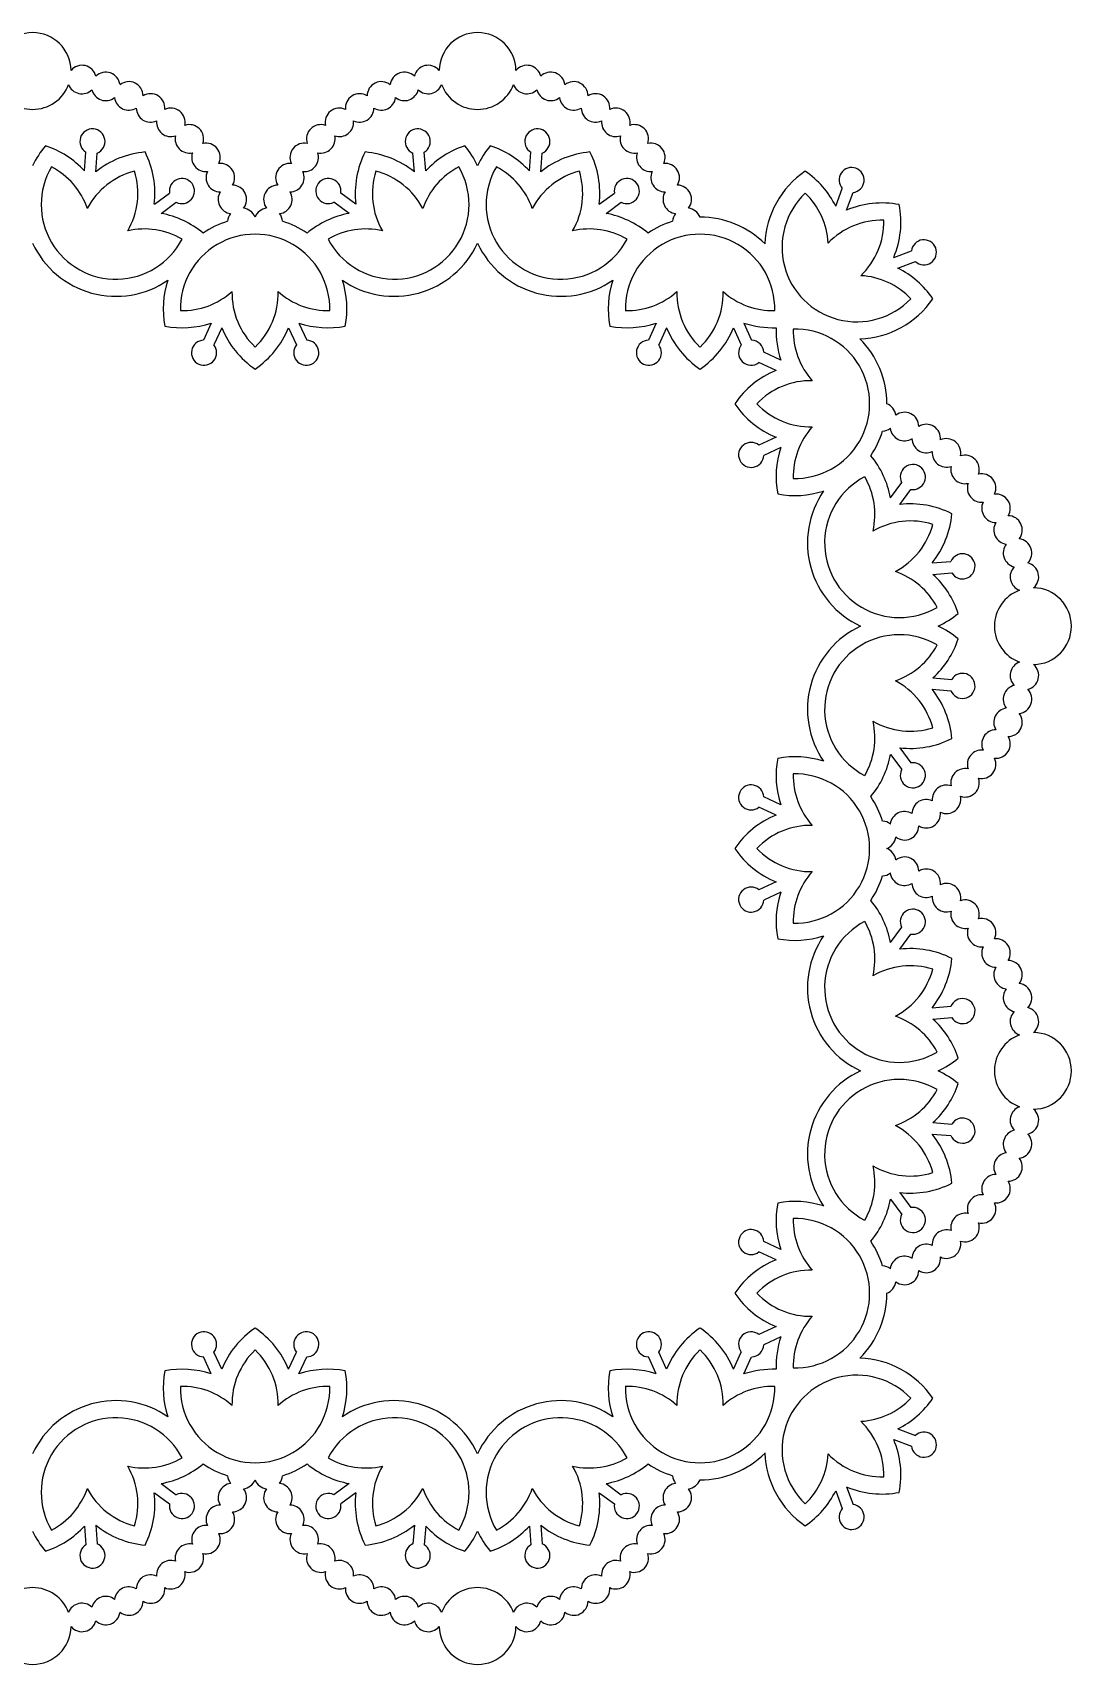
# Model space of a CAD drawing. Extents: x -216 to 463, y -122 to 229.
# Drawn here: x -34.2 to 147.8, y -121.3 to 164.6 of the extents above; entities that cross this region are included whole.
import ezdxf

# ---------------------------------------------------------------- set-up
doc = ezdxf.new("R2010")
doc.units = 0
doc.layers.get('0').update_dxf_attribs({"linetype": 'CONTINUOUS'})

msp = doc.modelspace()

# ---------------------------------------------------------------- linework, layer by layer
for p, q in [((-25.09, 140.37), (-24.84, 143.66)), ((-23.09, 140.22), (-22.84, 143.51)), ((32.7, 140.22), (32.45, 143.51)), ((34.69, 140.37), (34.44, 143.66)), ((52.84, 140.37), (53.1, 143.66)), ((54.84, 140.22), (55.09, 143.51)), ((106.51, 134.2), (107.66, 137.29)), ((-12.85, 134.54), (-10.19, 136.5)), ((-11.67, 132.93), (-9.01, 134.89)), ((21.27, 132.93), (18.61, 134.89)), ((22.46, 134.54), (19.8, 136.5)), ((65.08, 134.54), (67.74, 136.5)), ((66.27, 132.93), (68.92, 134.89)), ((108.39, 133.5), (109.54, 136.59)), ((116.67, 125.22), (119.76, 126.37)), ((117.36, 123.35), (120.46, 124.49)), ((-2.87, 113.72), (-4.25, 110.72)), ((-1.05, 112.89), (-2.43, 109.89)), ((10.66, 112.89), (12.03, 109.89)), ((12.47, 113.72), (13.85, 110.72)), ((75.06, 113.72), (73.69, 110.72)), ((76.88, 112.89), (75.51, 109.89)), ((88.59, 112.89), (89.97, 109.89)), ((90.41, 113.72), (91.78, 110.72)), ((96.06, 105.42), (93.06, 106.8)), ((96.89, 107.24), (93.89, 108.62)), ((96.06, 93.71), (93.06, 92.34)), ((96.89, 91.9), (93.89, 90.52)), ((116.1, 83.1), (118.06, 85.76)), ((117.71, 81.91), (119.67, 84.57)), ((123.38, 71.67), (126.68, 71.92)), ((123.54, 69.68), (126.83, 69.93)), ((123.54, 51.52), (126.83, 51.27)), ((123.38, 49.53), (126.68, 49.28)), ((116.1, 38.1), (118.06, 35.45)), ((117.71, 39.29), (119.67, 36.63)), ((96.06, 27.49), (93.06, 28.86)), ((96.89, 29.31), (93.89, 30.68)), ((96.06, 15.78), (93.06, 14.4)), ((96.89, 13.96), (93.89, 12.59)), ((116.1, 5.16), (118.06, 7.82)), ((117.71, 3.98), (119.67, 6.64)), ((123.38, -6.26), (126.68, -6.01)), ((123.54, -8.26), (126.83, -8)), ((123.38, -28.4), (126.68, -28.65)), ((123.54, -26.41), (126.83, -26.66)), ((116.1, -39.83), (118.06, -42.49)), ((117.71, -38.64), (119.67, -41.3)), ((96.89, -48.63), (93.89, -47.25)), ((96.06, -50.45), (93.06, -49.07)), ((96.06, -62.15), (93.06, -63.53)), ((96.89, -63.97), (93.89, -65.35)), ((-2.87, -70.45), (-4.25, -67.45)), ((-1.05, -69.62), (-2.43, -66.62)), ((10.66, -69.62), (12.03, -66.62)), ((12.47, -70.45), (13.85, -67.45)), ((75.06, -70.45), (73.69, -67.45)), ((76.88, -69.62), (75.51, -66.62)), ((88.59, -69.62), (89.97, -66.62)), ((90.41, -70.45), (91.78, -67.45)), ((116.67, -81.95), (119.76, -83.1)), ((117.36, -80.08), (120.46, -81.23)), ((-12.85, -91.27), (-10.19, -93.23)), ((-11.67, -89.66), (-9.01, -91.62)), ((21.27, -89.66), (18.61, -91.62)), ((22.46, -91.27), (19.8, -93.23)), ((65.08, -91.27), (67.74, -93.23)), ((66.27, -89.66), (68.92, -91.62)), ((106.51, -90.93), (107.66, -94.02)), ((108.39, -90.23), (109.54, -93.33)), ((-25.09, -97.1), (-24.84, -100.39)), ((-23.09, -96.95), (-22.84, -100.24)), ((32.7, -96.95), (32.45, -100.24)), ((34.69, -97.1), (34.44, -100.39)), ((52.84, -97.1), (53.1, -100.39)), ((54.84, -96.95), (55.09, -100.24))]:
    msp.add_line(p, q)
for centre, radius, start, end in [((-34.16, 157.88), 6.73, 0.9761, 179.0239), ((43.77, 157.88), 6.73, 0.9761, 179.0239), ((-25.53, 156.39), 2.5, 13.3757, 139.9709), ((-21.34, 155.19), 2.5, 6.9471, 134.4815), ((30.95, 155.19), 2.5, 45.5185, 173.0529), ((35.13, 156.39), 2.5, 40.0291, 166.6243), ((52.41, 156.39), 2.5, 13.3757, 139.9709), ((56.59, 155.19), 2.5, 6.9471, 134.4815), ((-34.16, 157.88), 6.73, 200.5892, 339.4108), ((-25.53, 156.39), 2.5, 200.416, 314.4815), ((-21.34, 155.19), 2.5, 193.3757, 308.0529), ((-17.32, 153.52), 2.5, 0.5185, 128.0529), ((26.92, 153.52), 2.5, 51.9471, 179.4815), ((30.95, 155.19), 2.5, 231.9471, 346.6243), ((35.13, 156.39), 2.5, 225.5185, 339.584), ((43.77, 157.88), 6.73, 200.5892, 339.4108), ((52.41, 156.39), 2.5, 200.416, 314.4815), ((56.59, 155.19), 2.5, 193.3757, 308.0529), ((60.62, 153.52), 2.5, 0.5185, 128.0529), ((-17.32, 153.52), 2.5, 186.9471, 301.6243), ((-13.51, 151.41), 2.5, 354.09, 121.6243), ((23.11, 151.41), 2.5, 58.3757, 185.91), ((26.92, 153.52), 2.5, 238.3757, 353.0529), ((60.62, 153.52), 2.5, 186.9471, 301.6243), ((64.43, 151.41), 2.5, 354.09, 121.6243), ((-13.51, 151.41), 2.5, 180.5185, 295.1957), ((-9.96, 148.89), 2.5, 174.09, 288.7672), ((-9.96, 148.89), 2.5, 347.6614, 115.1957), ((19.56, 148.89), 2.5, 64.8043, 192.3386), ((19.56, 148.89), 2.5, 251.2328, 5.91), ((23.11, 151.41), 2.5, 244.8043, 359.4815), ((64.43, 151.41), 2.5, 180.5185, 295.1957), ((67.98, 148.89), 2.5, 174.09, 288.7672), ((67.98, 148.89), 2.5, 347.6614, 115.1957), ((-23.69, 145.54), 2.2, 292.6704, 238.5867), ((-6.71, 145.99), 2.5, 167.6614, 282.3386), ((-6.71, 145.99), 2.5, 341.2328, 108.7672), ((16.31, 145.99), 2.5, 71.2328, 198.7672), ((16.31, 145.99), 2.5, 257.6614, 12.3386), ((33.29, 145.54), 2.2, 301.4133, 247.3296), ((54.24, 145.54), 2.2, 292.6704, 238.5867), ((71.22, 145.99), 2.5, 167.6614, 282.3386), ((71.22, 145.99), 2.5, 341.2328, 108.7672), ((-19.58, 134.49), 16.09, 140.1796, 155.0613), ((-36.95, 129.5), 16.09, 42.4838, 71.8204), ((-13.02, 127.67), 16.09, 95.1796, 128.7733), ((-28.83, 136.44), 16.09, 353.2267, 26.8204), ((-3.81, 142.75), 2.5, 161.2328, 275.91), ((-3.81, 142.75), 2.5, 334.8043, 102.3386), ((13.41, 142.75), 2.5, 77.6614, 205.1957), ((13.41, 142.75), 2.5, 264.09, 18.7672), ((38.43, 136.44), 16.09, 153.1796, 186.7733), ((22.62, 127.67), 16.09, 51.2267, 84.8204), ((46.56, 129.5), 16.09, 108.1796, 137.5162), ((29.18, 134.49), 16.09, 24.9387, 39.8204), ((58.36, 134.49), 16.09, 140.1796, 155.0613), ((40.98, 129.5), 16.09, 42.4838, 71.8204), ((64.91, 127.67), 16.09, 95.1796, 128.7733), ((49.1, 136.44), 16.09, 353.2267, 26.8204), ((74.12, 142.75), 2.5, 161.2328, 275.91), ((74.12, 142.75), 2.5, 334.8043, 102.3386), ((-19.58, 134.49), 13.09, 149.675, 332.325), ((-36.95, 129.5), 13.09, 19.136, 62.3251), ((-13.02, 127.67), 13.09, 104.675, 152.1211), ((-28.83, 136.44), 13.09, 329.8788, 17.3251), ((-1.29, 139.19), 2.5, 154.8043, 269.4815), ((-1.29, 139.19), 2.5, 328.3757, 95.91), ((10.89, 139.19), 2.5, 84.09, 211.6243), ((10.89, 139.19), 2.5, 270.5185, 25.1957), ((29.18, 134.49), 13.09, 207.675, 30.325), ((38.43, 136.44), 13.09, 162.6749, 210.1212), ((22.62, 127.67), 13.09, 27.8789, 75.325), ((46.56, 129.5), 13.09, 117.6749, 160.864), ((58.36, 134.49), 13.09, 149.675, 332.325), ((40.98, 129.5), 13.09, 19.136, 62.3251), ((64.91, 127.67), 13.09, 104.675, 152.1211), ((49.1, 136.44), 13.09, 329.8788, 17.3251), ((76.64, 139.19), 2.5, 154.8043, 269.4815), ((76.64, 139.19), 2.5, 328.3757, 95.91), ((110.19, 127.02), 16.09, 124.1796, 178.0388), ((92.11, 127.02), 16.09, 26.4838, 55.8204), ((109.28, 138.78), 2.2, 276.6704, 222.5867), ((-8.02, 136.85), 2.2, 243.4133, 189.3296), ((0.82, 135.38), 2.5, 321.9471, 89.4815), ((8.79, 135.38), 2.5, 90.5185, 218.0529), ((17.63, 136.85), 2.2, 350.6704, 296.5867), ((69.91, 136.85), 2.2, 243.4133, 189.3296), ((78.75, 135.38), 2.5, 321.9471, 89.4815), ((0.82, 135.38), 2.5, 148.3757, 263.0529), ((8.79, 135.38), 2.5, 276.9471, 31.6243), ((78.75, 135.38), 2.5, 148.3757, 263.0529), ((110.19, 127.02), 13.09, 133.675, 316.325), ((92.11, 127.02), 13.09, 3.136, 46.3251), ((114.62, 118.67), 16.09, 79.1796, 112.7733), ((101.83, 131.45), 16.09, 337.2267, 10.8204), ((-14.6, 117.11), 16.09, 50.1796, 79.5162), ((4.8, 116.2), 16.09, 107.4048, 124.426), ((2.48, 131.36), 2.5, 141.9471, 175.7379), ((2.48, 131.36), 2.5, 21.9363, 83.0529), ((7.12, 131.36), 2.5, 96.9471, 158.0637), ((7.12, 131.36), 2.5, 4.2621, 38.0529), ((4.8, 116.2), 16.09, 55.574, 72.5952), ((24.2, 117.11), 16.09, 100.4838, 129.8204), ((63.34, 117.11), 16.09, 50.1796, 79.5162), ((82.74, 116.2), 16.09, 107.4048, 124.426), ((80.42, 131.36), 2.5, 141.9471, 175.7379), ((80.42, 131.36), 2.5, 21.6504, 83.0529), ((82.74, 116.2), 16.09, 45, 89.9835), ((114.62, 118.67), 13.09, 88.675, 136.1211), ((101.83, 131.45), 13.09, 313.8788, 1.3251), ((-14.6, 117.11), 13.09, 59.6749, 102.8641), ((4.8, 116.2), 13.09, 358.675, 181.325), ((24.2, 117.11), 13.09, 77.1359, 120.3251), ((63.34, 117.11), 13.09, 59.6749, 102.8641), ((82.74, 116.2), 13.09, 358.675, 181.325), ((-19.58, 134.49), 16.09, 204.9387, 304.426), ((29.18, 134.49), 16.09, 235.574, 335.0613), ((58.36, 134.49), 16.09, 204.9387, 304.426), ((121.95, 126.11), 2.2, 227.4133, 173.3296), ((110.19, 108.95), 16.09, 34.1796, 63.5162), ((4.8, 116.2), 16.09, 161.8204, 190.8204), ((4.8, 116.2), 16.09, 349.1796, 18.1796), ((82.74, 116.2), 16.09, 161.8204, 190.8204), ((110.19, 108.95), 13.09, 43.6749, 86.8641), ((-7.98, 128.98), 13.09, 268.6749, 311.864), ((13.84, 118.97), 13.09, 178.8789, 226.325), ((-4.24, 118.97), 13.09, 313.6749, 1.1212), ((17.58, 128.98), 13.09, 228.1359, 271.3251), ((69.95, 128.98), 13.09, 268.6749, 311.864), ((91.77, 118.97), 13.09, 178.8789, 226.325), ((73.7, 118.97), 13.09, 313.6749, 1.1212), ((95.52, 128.98), 13.09, 228.1359, 271.3251), ((110.19, 127.02), 16.09, 271.9612, 325.8204), ((-7.98, 128.98), 16.09, 259.1796, 288.5162), ((13.84, 118.97), 16.09, 202.2267, 235.8204), ((-4.24, 118.97), 16.09, 304.1796, 337.7733), ((17.58, 128.98), 16.09, 251.4838, 280.8204), ((69.95, 128.98), 16.09, 259.1796, 288.5162), ((91.77, 118.97), 16.09, 202.2267, 235.8204), ((73.7, 118.97), 16.09, 304.1796, 337.7733), ((95.52, 128.98), 16.09, 251.4838, 271.9612), ((112.15, 112.35), 16.09, 178.0388, 198.5162), ((99.36, 99.57), 13.09, 268.675, 91.325), ((112.15, 112.35), 13.09, 178.6749, 221.8641), ((-4.15, 108.52), 2.2, 92.4133, 38.3296), ((13.76, 108.52), 2.2, 141.6704, 87.5867), ((73.78, 108.52), 2.2, 92.4133, 38.3296), ((91.69, 108.52), 2.2, 141.6704, 308.3296), ((91.69, 108.52), 2.2, 2.4133, 87.5867), ((99.36, 99.57), 16.09, 0.0165, 45), ((102.14, 90.53), 16.09, 112.2267, 145.8204), ((102.14, 90.53), 13.09, 88.8788, 136.3251), ((102.14, 108.61), 16.09, 214.1796, 247.7733), ((102.14, 108.61), 13.09, 223.675, 271.1211), ((114.53, 97.25), 2.5, 6.9471, 68.3496), ((118.55, 95.58), 2.5, 0.5185, 128.0529), ((112.15, 86.79), 13.09, 138.136, 181.3251), ((99.36, 99.57), 16.09, 325.574, 342.5952), ((114.53, 97.25), 2.5, 274.2621, 308.0529), ((118.55, 95.58), 2.5, 186.9471, 301.6243), ((122.36, 93.48), 2.5, 354.09, 121.6243), ((91.69, 90.61), 2.2, 51.6704, 357.5867), ((112.15, 86.79), 16.09, 161.4838, 190.8204), ((122.36, 93.48), 2.5, 180.5185, 295.1957), ((125.91, 90.96), 2.5, 347.6614, 115.1957), ((100.28, 80.17), 16.09, 10.4838, 39.8204), ((120.02, 86.74), 2.2, 260.6704, 206.5867), ((125.91, 90.96), 2.5, 174.09, 288.7672), ((129.16, 88.06), 2.5, 341.2328, 108.7672), ((117.65, 75.19), 13.09, 117.675, 300.325), ((100.28, 80.17), 13.09, 347.1359, 30.3251), ((129.16, 88.06), 2.5, 167.6614, 282.3386), ((132.06, 84.81), 2.5, 334.8043, 102.3386), ((99.36, 99.57), 16.09, 259.1796, 288.1796), ((117.65, 75.19), 16.09, 145.574, 245.0613), ((132.06, 84.81), 2.5, 161.2328, 275.91), ((134.58, 81.26), 2.5, 328.3757, 95.91), ((119.6, 65.94), 16.09, 63.1796, 96.7733), ((110.84, 81.75), 16.09, 321.2267, 354.8204), ((134.58, 81.26), 2.5, 154.8043, 269.4815), ((119.6, 65.94), 13.09, 72.6749, 120.1212), ((110.84, 81.75), 13.09, 297.8789, 345.325), ((136.69, 77.45), 2.5, 148.3757, 263.0529), ((136.69, 77.45), 2.5, 321.9471, 89.4815), ((138.35, 73.42), 2.5, 141.9471, 256.6243), ((138.35, 73.42), 2.5, 315.5185, 83.0529), ((128.71, 71.08), 2.2, 211.4133, 157.3296), ((139.56, 69.24), 2.5, 310.0291, 76.6243), ((112.67, 57.81), 13.09, 27.6749, 70.864), ((112.67, 57.81), 16.09, 18.1796, 47.5162), ((139.56, 69.24), 2.5, 135.5185, 249.584), ((141.05, 60.6), 6.73, 110.5892, 249.4108), ((141.05, 60.6), 6.73, 270.9761, 89.0239), ((117.65, 46.01), 16.09, 114.9387, 214.426), ((117.65, 75.19), 16.09, 294.9387, 309.8204), ((117.65, 46.01), 16.09, 50.1796, 65.0613), ((117.65, 46.01), 13.09, 59.675, 242.325), ((112.67, 63.39), 13.09, 289.136, 332.3251), ((112.67, 63.39), 16.09, 312.4838, 341.8204), ((128.71, 50.13), 2.2, 202.6704, 148.5867), ((139.56, 51.96), 2.5, 110.416, 224.4815), ((139.56, 51.96), 2.5, 283.3757, 49.9709), ((110.84, 39.46), 13.09, 14.675, 62.1211), ((110.84, 39.46), 16.09, 5.1796, 38.7733), ((138.35, 47.78), 2.5, 103.3757, 218.0529), ((138.35, 47.78), 2.5, 276.9471, 44.4815), ((136.69, 43.75), 2.5, 96.9471, 211.6243), ((100.28, 41.03), 13.09, 329.6749, 12.8641), ((119.6, 55.27), 13.09, 239.8788, 287.3251), ((136.69, 43.75), 2.5, 270.5185, 38.0529), ((119.6, 55.27), 16.09, 263.2267, 296.8204), ((134.58, 39.94), 2.5, 90.5185, 205.1957), ((134.58, 39.94), 2.5, 264.09, 31.6243), ((112.15, 34.42), 16.09, 169.1796, 198.5162), ((99.36, 21.63), 16.09, 71.8204, 100.8204), ((100.28, 41.03), 16.09, 320.1796, 349.5162), ((132.06, 36.39), 2.5, 84.09, 198.7672), ((132.06, 36.39), 2.5, 257.6614, 25.1957), ((99.36, 21.63), 13.09, 268.675, 91.325), ((112.15, 34.42), 13.09, 178.6749, 221.8641), ((120.02, 34.46), 2.2, 153.4133, 99.3296), ((129.16, 33.15), 2.5, 77.6614, 192.3386), ((91.69, 30.59), 2.2, 2.4133, 308.3296), ((125.91, 30.25), 2.5, 71.2328, 185.91), ((129.16, 33.15), 2.5, 251.2328, 18.7672), ((99.36, 21.63), 16.09, 17.4048, 34.426), ((122.36, 27.73), 2.5, 64.8043, 179.4815), ((125.91, 30.25), 2.5, 244.8043, 12.3386), ((102.14, 12.6), 16.09, 112.2267, 145.8204), ((114.53, 23.95), 2.5, 51.9471, 85.7379), ((118.55, 25.62), 2.5, 58.3757, 173.0529), ((122.36, 27.73), 2.5, 238.3757, 5.91), ((102.14, 12.6), 13.09, 88.8788, 136.3251), ((114.53, 23.95), 2.5, 291.9363, 353.0529), ((118.55, 25.62), 2.5, 231.9471, 359.4815), ((102.14, 30.67), 16.09, 214.1796, 247.7733), ((102.14, 30.67), 13.09, 223.675, 271.1211), ((114.53, 19.32), 2.5, 6.9471, 68.0637), ((118.55, 17.65), 2.5, 0.5185, 128.0529), ((112.15, 8.85), 13.09, 138.136, 181.3251), ((114.53, 19.32), 2.5, 274.2621, 308.0529), ((118.55, 17.65), 2.5, 186.9471, 301.6243), ((122.36, 15.54), 2.5, 354.09, 121.6243), ((91.69, 12.68), 2.2, 51.6704, 357.5867), ((99.36, 21.63), 16.09, 325.574, 342.5952), ((122.36, 15.54), 2.5, 180.5185, 295.1957), ((125.91, 13.02), 2.5, 347.6614, 115.1957), ((112.15, 8.85), 16.09, 161.4838, 190.8204), ((100.28, 2.24), 16.09, 10.4838, 39.8204), ((125.91, 13.02), 2.5, 174.09, 288.7672), ((129.16, 10.12), 2.5, 341.2328, 108.7672), ((117.65, -2.75), 13.09, 117.675, 300.325), ((100.28, 2.24), 13.09, 347.1359, 30.3251), ((120.02, 8.81), 2.2, 260.6704, 206.5867), ((129.16, 10.12), 2.5, 167.6614, 282.3386), ((132.06, 6.88), 2.5, 334.8043, 102.3386), ((99.36, 21.63), 16.09, 259.1796, 288.1796), ((117.65, -2.75), 16.09, 145.574, 245.0613), ((132.06, 6.88), 2.5, 161.2328, 275.91), ((134.58, 3.32), 2.5, 328.3757, 95.91), ((119.6, -12), 16.09, 63.1796, 96.7733), ((134.58, 3.32), 2.5, 154.8043, 269.4815), ((119.6, -12), 13.09, 72.6749, 120.1212), ((110.84, 3.81), 13.09, 297.8789, 345.325), ((110.84, 3.81), 16.09, 321.2267, 354.8204), ((136.69, -0.49), 2.5, 148.3757, 263.0529), ((136.69, -0.49), 2.5, 321.9471, 89.4815), ((138.35, -4.51), 2.5, 315.5185, 83.0529), ((128.71, -6.86), 2.2, 211.4133, 157.3296), ((138.35, -4.51), 2.5, 141.9471, 256.6243), ((112.67, -20.12), 13.09, 27.6749, 70.864), ((112.67, -20.12), 16.09, 18.1796, 47.5162), ((139.56, -8.69), 2.5, 135.5185, 249.584), ((139.56, -8.69), 2.5, 310.0291, 76.6243), ((141.05, -17.33), 6.73, 110.5892, 249.4108), ((141.05, -17.33), 6.73, 270.9761, 89.0239), ((117.65, -2.75), 16.09, 294.9387, 309.8204), ((117.65, -31.92), 16.09, 114.9387, 214.426), ((117.65, -31.92), 13.09, 59.675, 242.325), ((112.67, -14.54), 16.09, 312.4838, 341.8204), ((117.65, -31.92), 16.09, 50.1796, 65.0613), ((112.67, -14.54), 13.09, 289.136, 332.3251), ((128.71, -27.81), 2.2, 202.6704, 148.5867), ((139.56, -25.97), 2.5, 110.416, 224.4815), ((139.56, -25.97), 2.5, 283.3757, 49.9709), ((110.84, -38.48), 13.09, 14.675, 62.1211), ((110.84, -38.48), 16.09, 5.1796, 38.7733), ((138.35, -30.16), 2.5, 103.3757, 218.0529), ((138.35, -30.16), 2.5, 276.9471, 44.4815), ((100.28, -36.9), 13.09, 329.6749, 12.8641), ((119.6, -22.67), 13.09, 239.8788, 287.3251), ((136.69, -34.18), 2.5, 96.9471, 211.6243), ((136.69, -34.18), 2.5, 270.5185, 38.0529), ((119.6, -22.67), 16.09, 263.2267, 296.8204), ((134.58, -37.99), 2.5, 90.5185, 205.1957), ((134.58, -37.99), 2.5, 264.09, 31.6243), ((100.28, -36.9), 16.09, 320.1796, 349.5162), ((132.06, -41.54), 2.5, 84.09, 198.7672), ((112.15, -43.52), 16.09, 169.1796, 198.5162), ((99.36, -56.3), 16.09, 71.8204, 100.8204), ((120.02, -43.47), 2.2, 153.4133, 99.3296), ((129.16, -44.79), 2.5, 77.6614, 192.3386), ((132.06, -41.54), 2.5, 257.6614, 25.1957), ((91.69, -47.34), 2.2, 2.4133, 308.3296), ((99.36, -56.3), 13.09, 268.675, 91.325), ((112.15, -43.52), 13.09, 178.6749, 221.864), ((125.91, -47.69), 2.5, 71.2328, 185.91), ((129.16, -44.79), 2.5, 251.2328, 18.7672), ((99.36, -56.3), 16.09, 17.4048, 34.426), ((122.36, -50.21), 2.5, 64.8043, 179.4815), ((125.91, -47.69), 2.5, 244.8043, 12.3386), ((102.14, -65.34), 16.09, 112.2267, 145.8204), ((118.55, -52.31), 2.5, 58.3757, 173.0529), ((122.36, -50.21), 2.5, 238.3757, 5.91), ((102.14, -65.34), 13.09, 88.8789, 136.325), ((114.53, -53.98), 2.5, 51.9471, 85.7379), ((114.53, -53.98), 2.5, 291.6504, 353.0529), ((118.55, -52.31), 2.5, 231.9471, 359.4815), ((102.14, -47.26), 16.09, 214.1796, 247.7733), ((102.14, -47.26), 13.09, 223.6749, 271.1212), ((99.36, -56.3), 16.09, 315, 359.9835), ((13.84, -75.71), 16.09, 124.1796, 157.7733), ((-4.24, -75.71), 16.09, 22.2267, 55.8204), ((91.77, -75.71), 16.09, 124.1796, 157.7733), ((73.7, -75.71), 16.09, 22.2267, 55.8204), ((112.15, -69.08), 13.09, 138.1359, 181.3251), ((-4.15, -65.26), 2.2, 321.6704, 267.5867), ((13.76, -65.26), 2.2, 272.4133, 218.3296), ((73.78, -65.26), 2.2, 321.6704, 267.5867), ((91.69, -65.26), 2.2, 51.6704, 218.3296), ((91.69, -65.26), 2.2, 272.4133, 357.5867), ((112.15, -69.08), 16.09, 161.4838, 181.9612), ((13.84, -75.71), 13.09, 133.675, 181.1211), ((-4.24, -75.71), 13.09, 358.8788, 46.3251), ((91.77, -75.71), 13.09, 133.675, 181.1211), ((73.7, -75.71), 13.09, 358.8788, 46.3251), ((110.19, -83.75), 16.09, 34.1796, 88.0388), ((4.8, -72.93), 16.09, 169.1796, 198.1796), ((-7.98, -85.71), 16.09, 71.4838, 100.8204), ((17.58, -85.71), 16.09, 79.1796, 108.5162), ((4.8, -72.93), 16.09, 341.8204, 10.8204), ((82.74, -72.93), 16.09, 169.1796, 198.1796), ((69.95, -85.71), 16.09, 71.4838, 100.8204), ((95.52, -85.71), 16.09, 88.0388, 108.5162), ((110.19, -83.75), 13.09, 43.675, 226.325), ((4.8, -72.93), 13.09, 178.675, 1.325), ((-7.98, -85.71), 13.09, 48.136, 91.3251), ((17.58, -85.71), 13.09, 88.6749, 131.8641), ((69.95, -85.71), 13.09, 48.136, 91.3251), ((82.74, -72.93), 13.09, 178.675, 1.325), ((95.52, -85.71), 13.09, 88.6749, 131.8641), ((-19.58, -91.22), 16.09, 55.574, 155.0613), ((29.18, -91.22), 16.09, 24.9387, 124.426), ((58.36, -91.22), 16.09, 55.574, 155.0613), ((110.19, -65.68), 13.09, 273.1359, 316.3251), ((110.19, -65.68), 16.09, 296.4838, 325.8204), ((-19.58, -91.22), 13.09, 27.675, 210.325), ((29.18, -91.22), 13.09, 329.675, 152.325), ((58.36, -91.22), 13.09, 27.675, 210.325), ((101.83, -88.18), 13.09, 358.6749, 46.1212), ((101.83, -88.18), 16.09, 349.1796, 22.7733), ((121.95, -82.85), 2.2, 186.6704, 132.5867), ((-14.6, -73.84), 13.09, 257.1359, 300.3251), ((24.2, -73.84), 13.09, 239.6749, 282.8641), ((63.34, -73.84), 13.09, 257.1359, 300.3251), ((82.74, -72.93), 16.09, 270.0165, 315), ((110.19, -83.75), 16.09, 181.9612, 235.8204), ((92.11, -83.75), 13.09, 313.6749, 356.864), ((114.62, -75.4), 13.09, 223.8789, 271.325), ((-28.83, -93.17), 13.09, 342.6749, 30.1212), ((-14.6, -73.84), 16.09, 280.4838, 309.8204), ((4.8, -72.93), 16.09, 235.574, 252.5952), ((2.48, -88.09), 2.5, 184.2621, 218.0529), ((7.12, -88.09), 2.5, 321.9471, 355.7379), ((4.8, -72.93), 16.09, 287.4048, 304.426), ((24.2, -73.84), 16.09, 230.1796, 259.5162), ((38.43, -93.17), 13.09, 149.8788, 197.3251), ((49.1, -93.17), 13.09, 342.6749, 30.1212), ((63.34, -73.84), 16.09, 280.4838, 309.8204), ((82.74, -72.93), 16.09, 235.574, 252.5952), ((80.42, -88.09), 2.5, 184.2621, 218.0529), ((-36.95, -86.23), 13.09, 297.6749, 340.864), ((-13.02, -84.41), 13.09, 207.8789, 255.325), ((-28.83, -93.17), 16.09, 333.1796, 6.7733), ((-8.02, -93.59), 2.2, 170.6704, 116.5867), ((0.82, -92.12), 2.5, 96.9471, 211.6243), ((0.82, -92.12), 2.5, 270.5185, 38.0529), ((2.48, -88.09), 2.5, 276.9471, 338.0637), ((7.12, -88.09), 2.5, 201.9363, 263.0529), ((8.79, -92.12), 2.5, 141.9471, 269.4815), ((8.79, -92.12), 2.5, 328.3757, 83.0529), ((17.63, -93.59), 2.2, 63.4133, 9.3296), ((38.43, -93.17), 16.09, 173.2267, 206.8204), ((22.62, -84.41), 13.09, 284.675, 332.1211), ((46.56, -86.23), 13.09, 199.136, 242.3251), ((40.98, -86.23), 13.09, 297.6749, 340.864), ((64.91, -84.41), 13.09, 207.8789, 255.325), ((49.1, -93.17), 16.09, 333.1796, 6.7733), ((69.91, -93.59), 2.2, 170.6704, 116.5867), ((78.75, -92.12), 2.5, 96.9471, 211.6243), ((78.75, -92.12), 2.5, 270.5185, 38.0529), ((80.42, -88.09), 2.5, 276.9471, 338.3496), ((92.11, -83.75), 16.09, 304.1796, 333.5162), ((114.62, -75.4), 16.09, 247.2267, 280.8204), ((-1.29, -95.93), 2.5, 90.5185, 205.1957), ((10.89, -95.93), 2.5, 334.8043, 89.4815), ((76.64, -95.93), 2.5, 90.5185, 205.1957), ((109.28, -95.51), 2.2, 137.4133, 83.3296), ((-36.95, -86.23), 16.09, 288.1796, 317.5162), ((-13.02, -84.41), 16.09, 231.2267, 264.8204), ((-3.81, -99.48), 2.5, 84.09, 198.7672), ((-1.29, -95.93), 2.5, 264.09, 31.6243), ((10.89, -95.93), 2.5, 148.3757, 275.91), ((13.41, -99.48), 2.5, 341.2328, 95.91), ((22.62, -84.41), 16.09, 275.1796, 308.7733), ((46.56, -86.23), 16.09, 222.4838, 251.8204), ((40.98, -86.23), 16.09, 288.1796, 317.5162), ((64.91, -84.41), 16.09, 231.2267, 264.8204), ((74.12, -99.48), 2.5, 84.09, 198.7672), ((76.64, -95.93), 2.5, 264.09, 31.6243), ((-19.58, -91.22), 16.09, 204.9387, 219.8204), ((-3.81, -99.48), 2.5, 257.6614, 25.1957), ((13.41, -99.48), 2.5, 154.8043, 282.3386), ((29.18, -91.22), 16.09, 320.1796, 335.0613), ((58.36, -91.22), 16.09, 204.9387, 219.8204), ((74.12, -99.48), 2.5, 257.6614, 25.1957), ((-23.69, -102.27), 2.2, 121.4133, 67.3296), ((-6.71, -102.72), 2.5, 77.6614, 192.3386), ((-6.71, -102.72), 2.5, 251.2328, 18.7672), ((16.31, -102.72), 2.5, 161.2328, 288.7672), ((16.31, -102.72), 2.5, 347.6614, 102.3386), ((33.29, -102.27), 2.2, 112.6704, 58.5867), ((54.24, -102.27), 2.2, 121.4133, 67.3296), ((71.22, -102.72), 2.5, 77.6614, 192.3386), ((71.22, -102.72), 2.5, 251.2328, 18.7672), ((-13.51, -108.14), 2.5, 64.8043, 179.4815), ((-9.96, -105.63), 2.5, 71.2328, 185.91), ((-9.96, -105.63), 2.5, 244.8043, 12.3386), ((19.56, -105.63), 2.5, 167.6614, 295.1957), ((19.56, -105.63), 2.5, 354.09, 108.7672), ((23.11, -108.14), 2.5, 0.5185, 115.1957), ((64.43, -108.14), 2.5, 64.8043, 179.4815), ((67.98, -105.63), 2.5, 71.2328, 185.91), ((67.98, -105.63), 2.5, 244.8043, 12.3386), ((-34.16, -114.62), 6.73, 20.5892, 159.4108), ((-17.32, -110.25), 2.5, 58.3757, 173.0529), ((-13.51, -108.14), 2.5, 238.3757, 5.91), ((23.11, -108.14), 2.5, 174.09, 301.6243), ((26.92, -110.25), 2.5, 6.9471, 121.6243), ((43.77, -114.62), 6.73, 20.5892, 159.4108), ((60.62, -110.25), 2.5, 58.3757, 173.0529), ((64.43, -108.14), 2.5, 238.3757, 5.91), ((-25.53, -113.12), 2.5, 45.5185, 159.584), ((-21.34, -111.92), 2.5, 51.9471, 166.6243), ((-17.32, -110.25), 2.5, 231.9471, 359.4815), ((26.92, -110.25), 2.5, 180.5185, 308.0529), ((30.95, -111.92), 2.5, 13.3757, 128.0529), ((35.13, -113.12), 2.5, 20.416, 134.4815), ((52.41, -113.12), 2.5, 45.5185, 159.584), ((56.59, -111.92), 2.5, 51.9471, 166.6243), ((60.62, -110.25), 2.5, 231.9471, 359.4815), ((-25.53, -113.12), 2.5, 220.0291, 346.6243), ((-21.34, -111.92), 2.5, 225.5185, 353.0529), ((30.95, -111.92), 2.5, 186.9471, 314.4815), ((35.13, -113.12), 2.5, 193.3757, 319.9709), ((52.41, -113.12), 2.5, 220.0291, 346.6243), ((56.59, -111.92), 2.5, 225.5185, 353.0529), ((-34.16, -114.62), 6.73, 180.9761, 359.0239), ((43.77, -114.62), 6.73, 180.9761, 359.0239)]:
    msp.add_arc(centre, radius, start, end)

doc.saveas('drawing.dxf')
